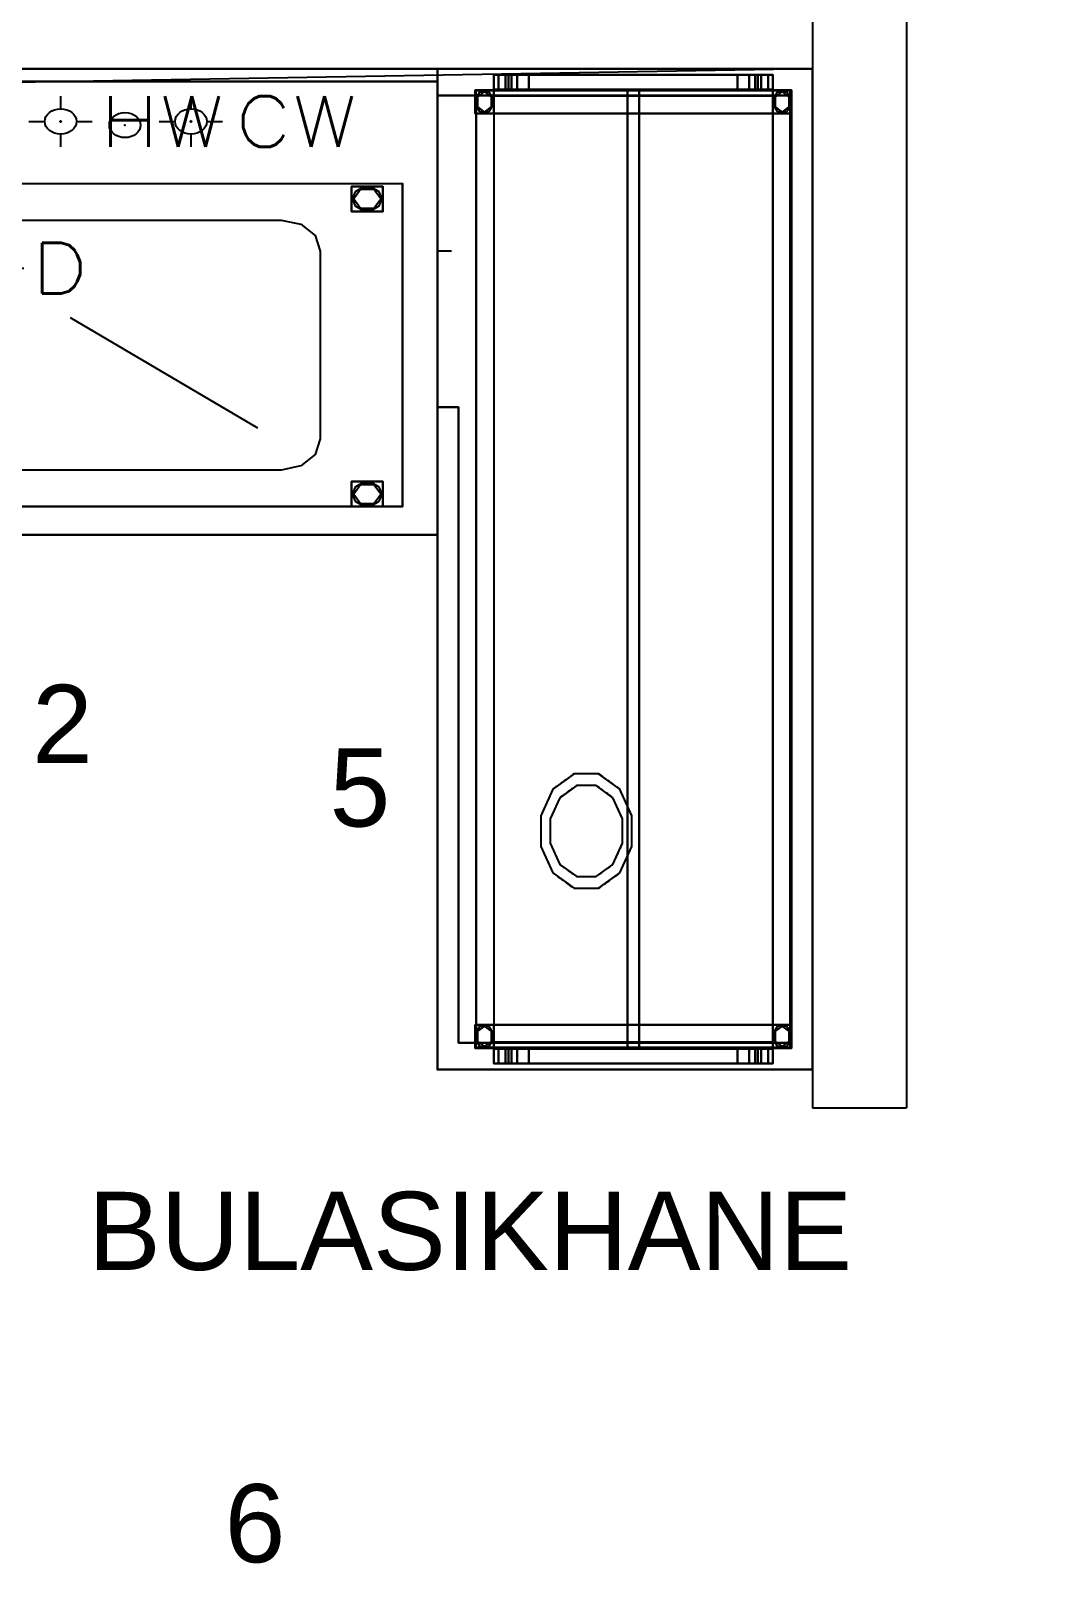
# Model space of a CAD drawing. Header units: millimetres. Extents: x 45 to 25350, y 77 to 5059.
# Drawn here: x 21883.4 to 22046.1, y 3737.3 to 3986.7 of the extents above; entities that cross this region are included whole.
import ezdxf
from ezdxf.enums import TextEntityAlignment as Align

# ---------------------------------------------------------------- set-up
doc = ezdxf.new("R2010")
doc.units = ezdxf.units.MM
doc.header["$LTSCALE"] = 5
doc.linetypes.add('NASCOSTA', pattern=[0.375, 0.25, -0.125])
for name, color, linetype in [('200-EquipBlack-3d', 250, 'Continuous'), ('200-EquipBorder-2d', 9, 'Continuous'), ('200-EquipID-2d', 7, 'Continuous'), ('200-EquipInternal-2d', 252, 'Continuous'), ('200-EquipSteel-3d', 9, 'Continuous'), ('250-Cwater-2d', 160, 'Continuous'), ('250-Drain-2D', 140, 'Continuous'), ('250-Hwater-2d', 200, 'Continuous'), ('HG-001 Duvar', 6, 'Continuous')]:
    doc.layers.add(name, color=color, linetype=linetype)
doc.layers.add('200-InsPoint-3D', color=3, linetype='Continuous', plot=False)
doc.styles.add('ARIAL', font='ARIALUNI.TTF', dxfattribs={"height": 1})
doc.styles.add('ROMANS', font='micross.ttf')
doc.styles.add('SIMPLEX', font='simplex')

# ---------------------------------------------------------------- blocks, each defined once
blk = doc.blocks.new('BHST1708R')
at = {"layer": '200-EquipBlack-3d'}
for points, elevation in [([(1268.9, -385.2), (1223.8, -411.3), (1197.7, -456.4), (1197.7, -508.6), (1223.8, -553.7), (1268.9, -579.8), (1321.1, -579.8), (1366.2, -553.7), (1392.3, -508.6), (1392.3, -456.4), (1366.2, -411.3), (1321.1, -385.2)], 875), ([(1274.3, -405.2), (1238.4, -425.9), (1217.7, -461.8), (1217.7, -503.2), (1238.4, -539.1), (1274.3, -559.8), (1315.7, -559.8), (1351.6, -539.1), (1372.3, -503.2), (1372.3, -461.8), (1351.6, -425.9), (1315.7, -405.2)], 835)]:
    blk.add_lwpolyline(points, close=True, dxfattribs=dict(at, elevation=elevation))
at = {"layer": '200-EquipBlack-3d', "invisible_edges": 15}
for points in [[(1268.9, -385.2, 895), (1223.8, -411.3, 895), (1238.4, -425.9, 895), (1274.3, -405.2, 895)], [(1315.7, -405.2, 895), (1321.1, -385.2, 895), (1268.9, -385.2, 895), (1274.3, -405.2, 895)], [(1351.6, -425.9, 895), (1366.2, -411.3, 895), (1321.1, -385.2, 895), (1315.7, -405.2, 895)], [(1238.4, -425.9, 895), (1223.8, -411.3, 895), (1197.7, -456.4, 895), (1217.7, -461.8, 895)], [(1372.3, -461.8, 895), (1392.3, -456.4, 895), (1366.2, -411.3, 895), (1351.6, -425.9, 895)], [(1217.7, -461.8, 895), (1197.7, -456.4, 895), (1197.7, -508.6, 895), (1217.7, -503.2, 895)], [(1372.3, -503.2, 895), (1392.3, -508.6, 895), (1392.3, -456.4, 895), (1372.3, -461.8, 895)], [(1217.7, -503.2, 895), (1197.7, -508.6, 895), (1223.8, -553.7, 895), (1238.4, -539.1, 895)], [(1366.2, -553.7, 895), (1392.3, -508.6, 895), (1372.3, -503.2, 895), (1351.6, -539.1, 895)], [(1238.4, -539.1, 895), (1223.8, -553.7, 895), (1268.9, -579.8, 895), (1274.3, -559.8, 895)], [(1321.1, -579.8, 895), (1366.2, -553.7, 895), (1351.6, -539.1, 895), (1315.7, -559.8, 895)], [(1268.9, -579.8, 895), (1321.1, -579.8, 895), (1315.7, -559.8, 895), (1274.3, -559.8, 895)]]:
    blk.add_3dface(points, dxfattribs=at)
at = {"layer": '200-EquipBorder-2d'}
blk.add_lwpolyline([(0, -800), (1700, -800), (1700, 0), (0, 0)], close=True, dxfattribs=at)
at = {"layer": '200-EquipInternal-2d'}
for p, q in [((45, -45), (45, -800)), ((10, -85), (1690, -85)), ((10, -85), (10, -680)), ((1690, -85), (1690, -680)), ((45, -370), (1655, -370)), ((45, -395), (1655, -395)), ((10, -680), (1690, -680)), ((45, -717.5), (1655, -717.5)), ((575, -755), (575, -800)), ((310, -770), (310, -800))]:
    blk.add_line(p, q, dxfattribs=at)
blk.add_lwpolyline([(45, -45), (1655, -45), (1655, -755), (575, -755)], dxfattribs=at)
at = {"layer": '200-EquipInternal-2d', "linetype": 'NASCOSTA'}
for points in [[(1268.9, -385.2), (1223.8, -411.3), (1197.7, -456.4), (1197.7, -508.6), (1223.8, -553.7), (1268.9, -579.8), (1321.1, -579.8), (1366.2, -553.7), (1392.3, -508.6), (1392.3, -456.4), (1366.2, -411.3), (1321.1, -385.2)], [(1274.3, -405.2), (1238.4, -425.9), (1217.7, -461.8), (1217.7, -503.2), (1238.4, -539.1), (1274.3, -559.8), (1315.7, -559.8), (1351.6, -539.1), (1372.3, -503.2), (1372.3, -461.8), (1351.6, -425.9), (1315.7, -405.2)]]:
    blk.add_lwpolyline(points, close=True, dxfattribs=at)
at = {"layer": '200-EquipSteel-3d'}
for p, q in [((0, 0, 850), (1700, 0, 850)), ((45, -45, 875), (1655, -45, 875)), ((575, -755, 875), (1655, -755, 875))]:
    blk.add_line(p, q, dxfattribs=at)
at = {"layer": '200-EquipSteel-3d', "elevation": 20}
for points in [[(50.1, -46.8), (40.5, -53.8), (36.9, -65), (40.5, -76.2), (50.1, -83.2), (61.9, -83.2), (71.5, -76.2), (75.1, -65), (71.5, -53.8), (61.9, -46.8)], [(1638.1, -46.8), (1628.5, -53.8), (1624.9, -65), (1628.5, -76.2), (1638.1, -83.2), (1649.9, -83.2), (1659.5, -76.2), (1663.1, -65), (1659.5, -53.8), (1649.9, -46.8)], [(50.1, -681.8), (40.5, -688.8), (36.9, -700), (40.5, -711.2), (50.1, -718.2), (61.9, -718.2), (71.5, -711.2), (75.1, -700), (71.5, -688.8), (61.9, -681.8)], [(1638.1, -681.8), (1628.5, -688.8), (1624.9, -700), (1628.5, -711.2), (1638.1, -718.2), (1649.9, -718.2), (1659.5, -711.2), (1663.1, -700), (1659.5, -688.8), (1649.9, -681.8)]]:
    blk.add_lwpolyline(points, close=True, dxfattribs=at)
at = {"layer": '200-EquipSteel-3d'}
for points in [[(47.3, -50), (38.7, -65), (47.3, -80), (64.7, -80), (73.3, -65), (64.7, -50)], [(1635.3, -50), (1626.7, -65), (1635.3, -80), (1652.7, -80), (1661.3, -65), (1652.7, -50)], [(47.3, -685), (38.7, -700), (47.3, -715), (64.7, -715), (73.3, -700), (64.7, -685)], [(1635.3, -685), (1626.7, -700), (1635.3, -715), (1652.7, -715), (1661.3, -700), (1652.7, -685)]]:
    blk.add_lwpolyline(points, close=True, dxfattribs=at)
at = {"layer": '200-EquipSteel-3d', "elevation": 1510}
for points in [[(35, -85), (35, -110), (10, -110), (10, -85)], [(1665, -85), (1665, -110), (1690, -110), (1690, -85)], [(35, -680), (35, -655), (10, -655), (10, -680)], [(1665, -680), (1665, -655), (1690, -655), (1690, -680)]]:
    blk.add_lwpolyline(points, dxfattribs=at)
at = {"layer": '200-EquipSteel-3d'}
for points, invisible_edges in [([(45, -45, 910), (1655, -45, 910), (1700, 0, 910), (0, 0, 910)], 10), ([(0, -800, 910), (0, -800, 850), (0, 0, 850), (0, 0, 910)], 4), ([(0, -800, 910), (0, 0, 910), (45, -45, 910), (45, -800, 910)], 15), ([(1700, -800, 910), (1700, 0, 910), (1655, -45, 910), (1655, -755, 910)], 15), ([(1700, -800, 910), (1700, -800, 850), (1700, 0, 850), (1700, 0, 910)], 4), ([(1197.7, -45, 875), (45, -45, 875), (45, -755, 875), (1197.7, -755, 875)], 15), ([(1392.3, -45, 875), (1197.7, -45, 875), (1197.7, -385.2, 875), (1392.3, -385.2, 875)], 15), ([(1655, -755, 875), (1655, -45, 875), (1392.3, -45, 875), (1392.3, -755, 875)], 15), ([(1197.7, -385.2, 875), (1197.7, -456.4, 875), (1223.8, -411.3, 875), (1268.9, -385.2, 875)], 15), ([(1392.3, -385.2, 875), (1392.3, -456.4, 875), (1366.2, -411.3, 875), (1321.1, -385.2, 875)], 15), ([(1197.7, -579.8, 875), (1197.7, -508.6, 875), (1223.8, -553.7, 875), (1268.9, -579.8, 875)], 15), ([(1392.3, -579.8, 875), (1392.3, -508.6, 875), (1366.2, -553.7, 875), (1321.1, -579.8, 875)], 15), ([(1392.3, -755, 875), (1392.3, -579.8, 875), (1197.7, -579.8, 875), (1197.7, -755, 875)], 15), ([(45, -755, 875), (45, -800, 875), (575, -800, 875), (575, -755, 875)], 15), ([(575, -800, 910), (1700, -800, 910), (1655, -755, 910), (575, -755, 910)], 2), ([(45, -800, 850), (45, -800, 910), (0, -800, 910), (0, -800, 850)], 1), ([(45, -800, 875), (45, -800, 850), (575, -800, 850), (575, -800, 875)], 5), ([(575, -800, 850), (1700, -800, 850), (1700, -800, 910), (575, -800, 910)], 8)]:
    blk.add_3dface(points, dxfattribs=dict(at, invisible_edges=invisible_edges))
for points in [[(37, -85, 1445), (37, -47.5, 1470), (37, -717.5, 1470), (37, -680, 1445)], [(37, -47.5, 1470), (37, -85, 1445), (1663, -85, 1445), (1663, -47.5, 1470)], [(45, -45, 910), (45, -45, 875), (45, -800, 875), (45, -800, 910)], [(1655, -45, 910), (1655, -45, 875), (1655, -755, 875), (1655, -755, 910)], [(1663, -85, 1445), (1663, -47.5, 1470), (1663, -717.5, 1470), (1663, -680, 1445)], [(10, -110, 1510), (10, -116.7, 1535), (10, -95, 1547.5), (10, -85, 1510)], [(10, -85, 1510), (35, -85, 1510), (35, -95, 1547.5), (10, -95, 1547.5)], [(10, -95, 1547.5), (35, -95, 1547.5), (35, -122.5, 1575), (10, -122.5, 1575)], [(10, -116.7, 1535), (10, -135, 1553.3), (10, -122.5, 1575), (10, -95, 1547.5)], [(35, -85, 1510), (35, -110, 1510), (35, -116.7, 1535), (35, -95, 1547.5)], [(35, -95, 1547.5), (35, -116.7, 1535), (35, -135, 1553.3), (35, -122.5, 1575)], [(37, -85, 1445), (37, -680, 1445), (1663, -680, 1445), (1663, -85, 1445)], [(1690, -85, 1510), (1665, -85, 1510), (1665, -95, 1547.5), (1690, -95, 1547.5)], [(1665, -85, 1510), (1665, -110, 1510), (1665, -116.7, 1535), (1665, -95, 1547.5)], [(1665, -95, 1547.5), (1665, -116.7, 1535), (1665, -135, 1553.3), (1665, -122.5, 1575)], [(1690, -95, 1547.5), (1665, -95, 1547.5), (1665, -122.5, 1575), (1690, -122.5, 1575)], [(1690, -110, 1510), (1690, -116.7, 1535), (1690, -95, 1547.5), (1690, -85, 1510)], [(1690, -116.7, 1535), (1690, -135, 1553.3), (1690, -122.5, 1575), (1690, -95, 1547.5)], [(35, -110, 1510), (35, -116.7, 1535), (10, -116.7, 1535), (10, -110, 1510)], [(35, -116.7, 1535), (35, -135, 1553.3), (10, -135, 1553.3), (10, -116.7, 1535)], [(10, -122.5, 1575), (35, -122.5, 1575), (35, -160, 1585), (10, -160, 1585)], [(10, -135, 1553.3), (10, -160, 1560), (10, -160, 1585), (10, -122.5, 1575)], [(35, -122.5, 1575), (35, -135, 1553.3), (35, -160, 1560), (35, -160, 1585)], [(1665, -110, 1510), (1665, -116.7, 1535), (1690, -116.7, 1535), (1690, -110, 1510)], [(1665, -116.7, 1535), (1665, -135, 1553.3), (1690, -135, 1553.3), (1690, -116.7, 1535)], [(1665, -122.5, 1575), (1665, -135, 1553.3), (1665, -160, 1560), (1665, -160, 1585)], [(1690, -122.5, 1575), (1665, -122.5, 1575), (1665, -160, 1585), (1690, -160, 1585)], [(1690, -135, 1553.3), (1690, -160, 1560), (1690, -160, 1585), (1690, -122.5, 1575)], [(35, -135, 1553.3), (35, -160, 1560), (10, -160, 1560), (10, -135, 1553.3)], [(1665, -135, 1553.3), (1665, -160, 1560), (1690, -160, 1560), (1690, -135, 1553.3)], [(35, -630, 1553.3), (35, -605, 1560), (10, -605, 1560), (10, -630, 1553.3)], [(10, -630, 1553.3), (10, -605, 1560), (10, -605, 1585), (10, -642.5, 1575)], [(10, -642.5, 1575), (35, -642.5, 1575), (35, -605, 1585), (10, -605, 1585)], [(35, -642.5, 1575), (35, -630, 1553.3), (35, -605, 1560), (35, -605, 1585)], [(1690, -642.5, 1575), (1665, -642.5, 1575), (1665, -605, 1585), (1690, -605, 1585)], [(1665, -642.5, 1575), (1665, -630, 1553.3), (1665, -605, 1560), (1665, -605, 1585)], [(1665, -630, 1553.3), (1665, -605, 1560), (1690, -605, 1560), (1690, -630, 1553.3)], [(1690, -630, 1553.3), (1690, -605, 1560), (1690, -605, 1585), (1690, -642.5, 1575)], [(35, -648.3, 1535), (35, -630, 1553.3), (10, -630, 1553.3), (10, -648.3, 1535)], [(10, -648.3, 1535), (10, -630, 1553.3), (10, -642.5, 1575), (10, -670, 1547.5)], [(35, -670, 1547.5), (35, -648.3, 1535), (35, -630, 1553.3), (35, -642.5, 1575)], [(1665, -670, 1547.5), (1665, -648.3, 1535), (1665, -630, 1553.3), (1665, -642.5, 1575)], [(1665, -648.3, 1535), (1665, -630, 1553.3), (1690, -630, 1553.3), (1690, -648.3, 1535)], [(1690, -648.3, 1535), (1690, -630, 1553.3), (1690, -642.5, 1575), (1690, -670, 1547.5)], [(10, -670, 1547.5), (35, -670, 1547.5), (35, -642.5, 1575), (10, -642.5, 1575)], [(10, -655, 1510), (10, -648.3, 1535), (10, -670, 1547.5), (10, -680, 1510)], [(35, -655, 1510), (35, -648.3, 1535), (10, -648.3, 1535), (10, -655, 1510)], [(35, -680, 1510), (35, -655, 1510), (35, -648.3, 1535), (35, -670, 1547.5)], [(1690, -670, 1547.5), (1665, -670, 1547.5), (1665, -642.5, 1575), (1690, -642.5, 1575)], [(1665, -655, 1510), (1665, -648.3, 1535), (1690, -648.3, 1535), (1690, -655, 1510)], [(1665, -680, 1510), (1665, -655, 1510), (1665, -648.3, 1535), (1665, -670, 1547.5)], [(1690, -655, 1510), (1690, -648.3, 1535), (1690, -670, 1547.5), (1690, -680, 1510)], [(10, -680, 1510), (35, -680, 1510), (35, -670, 1547.5), (10, -670, 1547.5)], [(37, -717.5, 1470), (37, -680, 1445), (1663, -680, 1445), (1663, -717.5, 1470)], [(1690, -680, 1510), (1665, -680, 1510), (1665, -670, 1547.5), (1690, -670, 1547.5)], [(575, -755, 910), (575, -755, 875), (575, -800, 875), (575, -800, 910)]]:
    blk.add_3dface(points, dxfattribs=at)
at = {"layer": '200-InsPoint-3D'}
for p in [(0, 0), (1700, 0), (0, -800), (310, -800.1), (1700, -800)]:
    blk.add_point(p, dxfattribs=at)
at = {"layer": '200-InsPoint-3D', "flags": 9}
blk.add_attdef('DISTANG', (0, 0), '', height=1, dxfattribs=at)
at = {"layer": '200-EquipSteel-3d'}
mesh = blk.add_polymesh((6, 3), dxfattribs=at)
for k, corner in enumerate([(76, -85, 850), (76, -85, 80), (76, -85, 80), (36, -85, 850), (36, -85, 80), (36, -85, 80), (36, -45, 850), (36, -45, 80), (36, -85, 80), (76, -45, 850), (76, -45, 80), (76, -85, 80), (76, -45, 850), (76, -45, 850), (76, -85, 850), (36, -45, 850), (36, -45, 850), (36, -85, 850)]):
    mesh.set_mesh_vertex(divmod(k, 3), corner)
mesh = blk.add_polymesh((6, 3), dxfattribs=at)
for k, corner in enumerate([(1624, -85, 310), (1624, -85, 270), (1624, -85, 270), (76, -85, 310), (76, -85, 270), (76, -85, 270), (76, -45, 310), (76, -45, 270), (76, -85, 270), (1624, -45, 310), (1624, -45, 270), (1624, -85, 270), (1624, -45, 310), (1624, -45, 310), (1624, -85, 310), (76, -45, 310), (76, -45, 310), (76, -85, 310)]):
    mesh.set_mesh_vertex(divmod(k, 3), corner)
mesh = blk.add_polymesh((6, 3), dxfattribs=at)
for k, corner in enumerate([(1664, -85, 850), (1664, -85, 80), (1664, -85, 80), (1624, -85, 850), (1624, -85, 80), (1624, -85, 80), (1624, -45, 850), (1624, -45, 80), (1624, -85, 80), (1664, -45, 850), (1664, -45, 80), (1664, -85, 80), (1664, -45, 850), (1664, -45, 850), (1664, -85, 850), (1624, -45, 850), (1624, -45, 850), (1624, -85, 850)]):
    mesh.set_mesh_vertex(divmod(k, 3), corner)
mesh = blk.add_polymesh((6, 3), dxfattribs=at)
for k, corner in enumerate([(35, -85, 1510), (35, -85, 910), (35, -85, 910), (10, -85, 1510), (10, -85, 910), (10, -85, 910), (10, -110, 1510), (10, -110, 910), (10, -85, 910), (35, -110, 1510), (35, -110, 910), (35, -85, 910), (35, -110, 1510), (35, -110, 1510), (35, -85, 1510), (10, -110, 1510), (10, -110, 1510), (10, -85, 1510)]):
    mesh.set_mesh_vertex(divmod(k, 3), corner)
mesh = blk.add_polymesh((6, 3), dxfattribs=at)
for k, corner in enumerate([(35, -85, 850), (35, -85, 647), (35, -85, 647), (10, -85, 850), (10, -85, 647), (10, -85, 647), (10, -110, 850), (10, -110, 647), (10, -85, 647), (35, -110, 850), (35, -110, 647), (35, -85, 647), (35, -110, 850), (35, -110, 850), (35, -85, 850), (10, -110, 850), (10, -110, 850), (10, -85, 850)]):
    mesh.set_mesh_vertex(divmod(k, 3), corner)
mesh = blk.add_polymesh((6, 3), dxfattribs=at)
for k, corner in enumerate([(35, -85, 850), (35, -85, 647), (35, -85, 647), (10, -85, 850), (10, -85, 647), (10, -85, 647), (10, -110, 850), (10, -110, 647), (10, -85, 647), (35, -110, 850), (35, -110, 647), (35, -85, 647), (35, -110, 850), (35, -110, 850), (35, -85, 850), (10, -110, 850), (10, -110, 850), (10, -85, 850)]):
    mesh.set_mesh_vertex(divmod(k, 3), corner)
mesh = blk.add_polymesh((6, 3), dxfattribs=at)
for k, corner in enumerate([(36, -85, 870), (36, -85, 645), (36, -85, 645), (36, -680, 870), (36, -680, 645), (36, -680, 645), (46, -680, 870), (46, -680, 645), (36, -680, 645), (46, -85, 870), (46, -85, 645), (36, -85, 645), (46, -85, 870), (46, -85, 870), (36, -85, 870), (46, -680, 870), (46, -680, 870), (36, -680, 870)]):
    mesh.set_mesh_vertex(divmod(k, 3), corner)
mesh = blk.add_polymesh((6, 3), dxfattribs=at)
for k, corner in enumerate([(36, -680, 310), (36, -680, 270), (36, -680, 270), (36, -85, 310), (36, -85, 270), (36, -85, 270), (76, -85, 310), (76, -85, 270), (36, -85, 270), (76, -680, 310), (76, -680, 270), (36, -680, 270), (76, -680, 310), (76, -680, 310), (36, -680, 310), (76, -85, 310), (76, -85, 310), (36, -85, 310)]):
    mesh.set_mesh_vertex(divmod(k, 3), corner)
mesh = blk.add_polymesh((6, 3), dxfattribs=at)
for k, corner in enumerate([(1624, -680, 310), (1624, -680, 270), (1624, -680, 270), (1624, -85, 310), (1624, -85, 270), (1624, -85, 270), (1664, -85, 310), (1664, -85, 270), (1624, -85, 270), (1664, -680, 310), (1664, -680, 270), (1624, -680, 270), (1664, -680, 310), (1664, -680, 310), (1624, -680, 310), (1664, -85, 310), (1664, -85, 310), (1624, -85, 310)]):
    mesh.set_mesh_vertex(divmod(k, 3), corner)
mesh = blk.add_polymesh((6, 3), dxfattribs=at)
for k, corner in enumerate([(1664, -85, 870), (1664, -85, 645), (1664, -85, 645), (1664, -680, 870), (1664, -680, 645), (1664, -680, 645), (1654, -680, 870), (1654, -680, 645), (1664, -680, 645), (1654, -85, 870), (1654, -85, 645), (1664, -85, 645), (1654, -85, 870), (1654, -85, 870), (1664, -85, 870), (1654, -680, 870), (1654, -680, 870), (1664, -680, 870)]):
    mesh.set_mesh_vertex(divmod(k, 3), corner)
mesh = blk.add_polymesh((6, 3), dxfattribs=at)
for k, corner in enumerate([(1665, -85, 1510), (1665, -85, 910), (1665, -85, 910), (1690, -85, 1510), (1690, -85, 910), (1690, -85, 910), (1690, -110, 1510), (1690, -110, 910), (1690, -85, 910), (1665, -110, 1510), (1665, -110, 910), (1665, -85, 910), (1665, -110, 1510), (1665, -110, 1510), (1665, -85, 1510), (1690, -110, 1510), (1690, -110, 1510), (1690, -85, 1510)]):
    mesh.set_mesh_vertex(divmod(k, 3), corner)
mesh = blk.add_polymesh((6, 3), dxfattribs=at)
for k, corner in enumerate([(1665, -85, 850), (1665, -85, 647), (1665, -85, 647), (1690, -85, 850), (1690, -85, 647), (1690, -85, 647), (1690, -110, 850), (1690, -110, 647), (1690, -85, 647), (1665, -110, 850), (1665, -110, 647), (1665, -85, 647), (1665, -110, 850), (1665, -110, 850), (1665, -85, 850), (1690, -110, 850), (1690, -110, 850), (1690, -85, 850)]):
    mesh.set_mesh_vertex(divmod(k, 3), corner)
mesh = blk.add_polymesh((6, 3), dxfattribs=at)
for k, corner in enumerate([(35, -605, 1560), (35, -160, 1560), (35, -160, 1560), (10, -605, 1560), (10, -160, 1560), (10, -160, 1560), (10, -605, 1585), (10, -160, 1585), (10, -160, 1560), (35, -605, 1585), (35, -160, 1585), (35, -160, 1560), (35, -605, 1585), (35, -605, 1585), (35, -605, 1560), (10, -605, 1585), (10, -605, 1585), (10, -605, 1560)]):
    mesh.set_mesh_vertex(divmod(k, 3), corner)
mesh = blk.add_polymesh((6, 3), dxfattribs=at)
for k, corner in enumerate([(1665, -605, 1560), (1665, -160, 1560), (1665, -160, 1560), (1690, -605, 1560), (1690, -160, 1560), (1690, -160, 1560), (1690, -605, 1585), (1690, -160, 1585), (1690, -160, 1560), (1665, -605, 1585), (1665, -160, 1585), (1665, -160, 1560), (1665, -605, 1585), (1665, -605, 1585), (1665, -605, 1560), (1690, -605, 1585), (1690, -605, 1585), (1690, -605, 1560)]):
    mesh.set_mesh_vertex(divmod(k, 3), corner)
mesh = blk.add_polymesh((6, 3), dxfattribs=at)
for k, corner in enumerate([(1665, -395, 1585), (1665, -395, 1560), (1665, -395, 1560), (35, -395, 1585), (35, -395, 1560), (35, -395, 1560), (35, -370, 1585), (35, -370, 1560), (35, -395, 1560), (1665, -370, 1585), (1665, -370, 1560), (1665, -395, 1560), (1665, -370, 1585), (1665, -370, 1585), (1665, -395, 1585), (35, -370, 1585), (35, -370, 1585), (35, -395, 1585)]):
    mesh.set_mesh_vertex(divmod(k, 3), corner)
mesh = blk.add_polymesh((6, 3), dxfattribs=at)
for k, corner in enumerate([(35, -680, 1510), (35, -680, 910), (35, -680, 910), (10, -680, 1510), (10, -680, 910), (10, -680, 910), (10, -655, 1510), (10, -655, 910), (10, -680, 910), (35, -655, 1510), (35, -655, 910), (35, -680, 910), (35, -655, 1510), (35, -655, 1510), (35, -680, 1510), (10, -655, 1510), (10, -655, 1510), (10, -680, 1510)]):
    mesh.set_mesh_vertex(divmod(k, 3), corner)
mesh = blk.add_polymesh((6, 3), dxfattribs=at)
for k, corner in enumerate([(35, -680, 1510), (35, -680, 910), (35, -680, 910), (10, -680, 1510), (10, -680, 910), (10, -680, 910), (10, -655, 1510), (10, -655, 910), (10, -680, 910), (35, -655, 1510), (35, -655, 910), (35, -680, 910), (35, -655, 1510), (35, -655, 1510), (35, -680, 1510), (10, -655, 1510), (10, -655, 1510), (10, -680, 1510)]):
    mesh.set_mesh_vertex(divmod(k, 3), corner)
mesh = blk.add_polymesh((6, 3), dxfattribs=at)
for k, corner in enumerate([(35, -680, 850), (35, -680, 647), (35, -680, 647), (10, -680, 850), (10, -680, 647), (10, -680, 647), (10, -655, 850), (10, -655, 647), (10, -680, 647), (35, -655, 850), (35, -655, 647), (35, -680, 647), (35, -655, 850), (35, -655, 850), (35, -680, 850), (10, -655, 850), (10, -655, 850), (10, -680, 850)]):
    mesh.set_mesh_vertex(divmod(k, 3), corner)
mesh = blk.add_polymesh((6, 3), dxfattribs=at)
for k, corner in enumerate([(35, -680, 850), (35, -680, 647), (35, -680, 647), (10, -680, 850), (10, -680, 647), (10, -680, 647), (10, -655, 850), (10, -655, 647), (10, -680, 647), (35, -655, 850), (35, -655, 647), (35, -680, 647), (35, -655, 850), (35, -655, 850), (35, -680, 850), (10, -655, 850), (10, -655, 850), (10, -680, 850)]):
    mesh.set_mesh_vertex(divmod(k, 3), corner)
mesh = blk.add_polymesh((6, 3), dxfattribs=at)
for k, corner in enumerate([(1665, -680, 1510), (1665, -680, 910), (1665, -680, 910), (1690, -680, 1510), (1690, -680, 910), (1690, -680, 910), (1690, -655, 1510), (1690, -655, 910), (1690, -680, 910), (1665, -655, 1510), (1665, -655, 910), (1665, -680, 910), (1665, -655, 1510), (1665, -655, 1510), (1665, -680, 1510), (1690, -655, 1510), (1690, -655, 1510), (1690, -680, 1510)]):
    mesh.set_mesh_vertex(divmod(k, 3), corner)
mesh = blk.add_polymesh((6, 3), dxfattribs=at)
for k, corner in enumerate([(1665, -680, 1510), (1665, -680, 910), (1665, -680, 910), (1690, -680, 1510), (1690, -680, 910), (1690, -680, 910), (1690, -655, 1510), (1690, -655, 910), (1690, -680, 910), (1665, -655, 1510), (1665, -655, 910), (1665, -680, 910), (1665, -655, 1510), (1665, -655, 1510), (1665, -680, 1510), (1690, -655, 1510), (1690, -655, 1510), (1690, -680, 1510)]):
    mesh.set_mesh_vertex(divmod(k, 3), corner)
mesh = blk.add_polymesh((6, 3), dxfattribs=at)
for k, corner in enumerate([(1665, -680, 850), (1665, -680, 647), (1665, -680, 647), (1690, -680, 850), (1690, -680, 647), (1690, -680, 647), (1690, -655, 850), (1690, -655, 647), (1690, -680, 647), (1665, -655, 850), (1665, -655, 647), (1665, -680, 647), (1665, -655, 850), (1665, -655, 850), (1665, -680, 850), (1690, -655, 850), (1690, -655, 850), (1690, -680, 850)]):
    mesh.set_mesh_vertex(divmod(k, 3), corner)
mesh = blk.add_polymesh((6, 3), dxfattribs=at)
for k, corner in enumerate([(76, -720, 850), (76, -720, 80), (76, -720, 80), (36, -720, 850), (36, -720, 80), (36, -720, 80), (36, -680, 850), (36, -680, 80), (36, -720, 80), (76, -680, 850), (76, -680, 80), (76, -720, 80), (76, -680, 850), (76, -680, 850), (76, -720, 850), (36, -680, 850), (36, -680, 850), (36, -720, 850)]):
    mesh.set_mesh_vertex(divmod(k, 3), corner)
mesh = blk.add_polymesh((6, 3), dxfattribs=at)
for k, corner in enumerate([(1664, -720, 850), (1664, -720, 80), (1664, -720, 80), (1624, -720, 850), (1624, -720, 80), (1624, -720, 80), (1624, -680, 850), (1624, -680, 80), (1624, -720, 80), (1664, -680, 850), (1664, -680, 80), (1664, -720, 80), (1664, -680, 850), (1664, -680, 850), (1664, -720, 850), (1624, -680, 850), (1624, -680, 850), (1624, -720, 850)]):
    mesh.set_mesh_vertex(divmod(k, 3), corner)
blk = doc.blocks.new('attrib')
at = {"layer": '200-EquipID-2d', "style": 'ARIAL'}
blk.add_attdef('POS', text='', height=2.5, dxfattribs=at).set_placement((0, 0, -1), align=Align.MIDDLE)
at = {"layer": '200-EquipID-2d', "style": 'ROMANS', "flags": 1}
for tag, p in [('ZONA', (0, -4.905, -2)), ('EQUIPMENTDATA', (0, -7.89, -2)), ('LONGDESCR', (0, -11.302, -2)), ('EQUIPMENTCONN', (0, -14.714, -2)), ('ACCESSORYDATA', (0, -18.552, -2)), ('ACCESSORYCONN', (0, -21.857, -2))]:
    blk.add_attdef(tag, text='', height=2.5, dxfattribs=at).set_placement(p, align=Align.CENTER)
blk = doc.blocks.new('DCON')
at = {"layer": '250-Drain-2D'}
for p, q in [((0, 40.6), (0, 20.3)), ((-40.6, 0), (-20.3, 0)), ((20.3, 0), (40.6, 0)), ((0, -20.3), (0, -40.6))]:
    blk.add_line(p, q, dxfattribs=at)
for radius in [20.3, 1]:
    blk.add_circle((0, 0), radius, dxfattribs=at)
blk.add_point((0, 0), dxfattribs=at)
at = {"layer": '250-Drain-2D', "style": 'SIMPLEX', "flags": 8}
blk.add_attdef('D', (50, -40.6), '', height=81, dxfattribs=at)
blk = doc.blocks.new('HCON')
at = {"layer": '250-Hwater-2d'}
for p, q in [((0, 40.6), (0, 20.3)), ((-40.6, 0), (-20.3, 0)), ((20.3, 0), (40.6, 0)), ((0, -20.3), (0, -40.6))]:
    blk.add_line(p, q, dxfattribs=at)
for radius in [20.3, 1]:
    blk.add_circle((0, 0), radius, dxfattribs=at)
blk.add_point((0, 0), dxfattribs=at)
at = {"layer": '250-Hwater-2d', "style": 'SIMPLEX', "flags": 8}
blk.add_attdef('HW', (50, -40.6), '', height=81, dxfattribs=at)
blk = doc.blocks.new('CCON')
at = {"layer": '250-Cwater-2d'}
for p, q in [((0, 40.6), (0, 20.3)), ((-40.6, 0), (-20.3, 0)), ((20.3, 0), (40.6, 0)), ((0, -20.3), (0, -40.6))]:
    blk.add_line(p, q, dxfattribs=at)
for radius in [20.3, 1]:
    blk.add_circle((0, 0), radius, dxfattribs=at)
blk.add_point((0, 0), dxfattribs=at)
at = {"layer": '250-Cwater-2d', "style": 'SIMPLEX', "flags": 8}
blk.add_attdef('CW', (56.5, -40.6), '', height=81, dxfattribs=at)
blk = doc.blocks.new('BHHPTB08R')
at = {"layer": '200-EquipBorder-2d'}
for points in [[(0, -300), (800, -300), (800, 445), (0, 445)], [(150, -146.7), (150, 153.3), (156.7, 178.3), (175, 196.6), (200, 203.3), (600, 203.3), (625, 196.6), (643.3, 178.3), (650, 153.3), (650, -146.7), (643.3, -171.7), (625, -190), (600, -196.7), (200, -196.7), (175, -190), (156.7, -171.7)]]:
    blk.add_lwpolyline(points, close=True, dxfattribs=at)
at = {"layer": '200-EquipInternal-2d'}
for p, q in [((0, 425), (800, 425)), ((570, -129.6), (330.4, 46.9)), ((30, 0), (0, 0))]:
    blk.add_line(p, q, dxfattribs=at)
blk.add_lwpolyline([(0, 261.6), (755, 261.6), (755, -255), (0, -255)], dxfattribs=at)
for centre in [(400, 355.1), (230, 123.3)]:
    blk.add_circle(centre, 20, dxfattribs=at)
blk.add_point((800, 445), dxfattribs=at)
at = {"layer": '200-EquipSteel-3d'}
for p, q in [((0, 261.6, 875), (755, 261.6, 875)), ((0, -255, 875), (755, -255, 875))]:
    blk.add_line(p, q, dxfattribs=at)
for points, elevation in [([(704.1, 255.2), (694.5, 248.2), (690.9, 237), (694.5, 225.8), (704.1, 218.8), (715.9, 218.8), (725.5, 225.8), (729.1, 237), (725.5, 248.2), (715.9, 255.2)], 20), ([(150, -146.7), (150, 153.3), (156.7, 178.3), (175, 196.6), (200, 203.3), (600, 203.3), (625, 196.6), (643.3, 178.3), (650, 153.3), (650, -146.7), (643.3, -171.7), (625, -190), (600, -196.7), (200, -196.7), (175, -190), (156.7, -171.7)], 575), ([(704.1, -216.8), (694.5, -223.8), (690.9, -235), (694.5, -246.2), (704.1, -253.2), (715.9, -253.2), (725.5, -246.2), (729.1, -235), (725.5, -223.8), (715.9, -216.8)], 20)]:
    blk.add_lwpolyline(points, close=True, dxfattribs=dict(at, elevation=elevation))
for points in [[(701.3, 252), (692.7, 237), (701.3, 222), (718.7, 222), (727.3, 237), (718.7, 252)], [(701.3, -220), (692.7, -235), (701.3, -250), (718.7, -250), (727.3, -235), (718.7, -220)]]:
    blk.add_lwpolyline(points, close=True, dxfattribs=at)
for points, invisible_edges in [([(0, 261.6, 875), (0, 261.6, 910), (0, 425, 910), (0, 445, 850)], 12), ([(0, 445, 850), (0, -300, 850), (0, -255, 875), (0, 261.6, 875)], 10), ([(0, 425, 910), (0, 425, 1170), (0, 445, 1170), (0, 445, 850)], 8), ([(800, -300, 910), (800, -300, 850), (800, 445, 850), (800, 425, 910)], 4), ([(800, 445, 850), (800, 445, 1170), (800, 425, 1170), (800, 425, 910)], 8), ([(0, 261.6, 910), (755, 261.6, 910), (800, 425, 910), (0, 425, 910)], 2), ([(800, -300, 910), (800, 425, 910), (755, 261.6, 910), (755, -255, 910)], 15), ([(150, -255, 875), (150, 261.6, 875), (0, 261.6, 875), (0, -255, 875)], 15), ([(650, 261.6, 875), (150, 261.6, 875), (200, 203.3, 875), (600, 203.3, 875)], 15), ([(150, 153.3, 875), (156.7, 178.3, 875), (165.8, 187.5, 875), (150, 261.6, 875)], 15), ([(165.8, 187.5, 875), (175, 196.6, 875), (200, 203.3, 875), (150, 261.6, 875)], 15), ([(634.2, 187.5, 875), (625, 196.6, 875), (600, 203.3, 875), (650, 261.6, 875)], 15), ([(650, 153.3, 875), (643.3, 178.3, 875), (634.2, 187.5, 875), (650, 261.6, 875)], 15), ([(755, -255, 875), (755, 261.6, 875), (650, 261.6, 875), (650, -255, 875)], 15), ([(150, -196.7, 575), (650, -196.7, 575), (650, 203.3, 575), (150, 203.3, 575)], 15), ([(150, -146.7, 875), (156.7, -171.7, 875), (165.8, -180.9, 875), (150, -255, 875)], 15), ([(650, -146.7, 875), (643.3, -171.7, 875), (634.2, -180.9, 875), (650, -255, 875)], 15), ([(165.8, -180.9, 875), (175, -190, 875), (200, -196.7, 875), (150, -255, 875)], 15), ([(650, -255, 875), (150, -255, 875), (200, -196.7, 875), (600, -196.7, 875)], 15), ([(634.2, -180.9, 875), (625, -190, 875), (600, -196.7, 875), (650, -255, 875)], 15), ([(0, -300, 910), (800, -300, 910), (755, -255, 910), (0, -255, 910)], 2), ([(0, -300, 850), (0, -300, 910), (0, -255, 910), (0, -255, 875)], 8)]:
    blk.add_3dface(points, dxfattribs=dict(at, invisible_edges=invisible_edges))
for points in [[(800, 445, 850), (800, 445, 1170), (0, 445, 1170), (0, 445, 850)], [(0, 425, 1170), (800, 425, 1170), (800, 445, 1170), (0, 445, 1170)], [(800, 425, 910), (800, 425, 1170), (0, 425, 1170), (0, 425, 910)], [(755, 261.6, 910), (755, 261.6, 875), (755, -255, 875), (755, -255, 910)], [(800, -300, 850), (800, -300, 910), (0, -300, 910), (0, -300, 850)]]:
    blk.add_3dface(points, dxfattribs=at)
at = {"layer": '200-InsPoint-3D'}
for p in [(0, 445), (400, 355.1), (0, -300), (800, -300)]:
    blk.add_point(p, dxfattribs=at)
at = {"layer": '250-Cwater-2d'}
blk.add_blockref('CCON', (484.4, 360.9), dxfattribs=at).add_auto_attribs({'CW': 'CW'})
at = {"layer": '250-Drain-2D'}
blk.add_blockref('DCON', (230, 126.5), dxfattribs=at).add_auto_attribs({'D': 'D'})
at = {"layer": '250-Hwater-2d'}
blk.add_blockref('HCON', (317.6, 360.9), dxfattribs=at).add_auto_attribs({'HW': 'HW'})
at = {"layer": '200-InsPoint-3D'}
blk.add_attdef('DISTANG', (0, 0), '', height=1, dxfattribs=at)
at = {"layer": '200-EquipSteel-3d'}
mesh = blk.add_polymesh((6, 3), dxfattribs=at)
for k, corner in enumerate([(730, 217, 850), (730, 217, 80), (730, 217, 80), (690, 217, 850), (690, 217, 80), (690, 217, 80), (690, 257, 850), (690, 257, 80), (690, 217, 80), (730, 257, 850), (730, 257, 80), (730, 217, 80), (730, 257, 850), (730, 257, 850), (730, 217, 850), (690, 257, 850), (690, 257, 850), (690, 217, 850)]):
    mesh.set_mesh_vertex(divmod(k, 3), corner)
mesh = blk.add_polymesh((6, 3), dxfattribs=at)
for k, corner in enumerate([(730, -255, 850), (730, -255, 80), (730, -255, 80), (690, -255, 850), (690, -255, 80), (690, -255, 80), (690, -215, 850), (690, -215, 80), (690, -255, 80), (730, -215, 850), (730, -215, 80), (730, -255, 80), (730, -215, 850), (730, -215, 850), (730, -255, 850), (690, -215, 850), (690, -215, 850), (690, -255, 850)]):
    mesh.set_mesh_vertex(divmod(k, 3), corner)

msp = doc.modelspace()

# ---------------------------------------------------------------- hatches: boundary and pattern name
at = {"ltscale": 0.5}
h = msp.add_hatch(dxfattribs=at)
h.set_pattern_fill('ANSI31', color=251, scale=30)
h.set_pattern_definition([(45, (24280.266, 18410.9967), (-2.6516504, 2.6516504), [])])
h.paths.add_polyline_path([(21763.42, 4094.47), (22023.38, 4098.96), (22023.02, 4119.96), (21730.1, 4114.9), (21721.79, 4595.08, -0.130845), (22999.27, 4233.91, -0.490921), (22999.35, 4233.95, -0.006684), (23000.2, 4268.19, 0.132238), (21691.26, 4625.37), (21711.96, 3429.14), (22159.11, 3170.98), (22174.11, 3196.96), (22030.23, 3280.02), (22097.77, 3397), (22270.98, 3297), (22270.99, 3297.02), (22281.98, 3316.05), (22090.58, 3426.55), (22020.06, 3425.33), (21775.09, 3421.1, -0.000011), (21771.02, 3655.54), (22030.98, 3660.03), (22030.62, 3681.03), (21770.66, 3676.54, -0.000019)])

# ---------------------------------------------------------------- linework, layer by layer
msp.add_line((22008.42, 3980.71), (21765.46, 3976.51), dxfattribs=at)
at = {"layer": 'HG-001 Duvar', "ltscale": 0.5}
for p, q in [((22008.42, 4098.96), (22008.42, 3814.57)), ((22023.42, 4098.96), (22023.42, 3814.57)), ((22008.42, 3814.57), (22023.42, 3814.57))]:
    msp.add_line(p, q, dxfattribs=at)

# ---------------------------------------------------------------- block references
ref = msp.add_blockref('BHHPTB08R', (21848.42, 3936.21), dxfattribs=dict(xscale=0.1250000000000284, yscale=0.09999999999999432, zscale=0.1))
ref.add_attrib('DISTANG', '640.3124237432839^I5.387129922608243', (21848.42, 3936.21), dxfattribs={"layer": '200-InsPoint-3D', "height": 0.1})
at = {"xscale": 0.09411764705060598, "yscale": 0.0750000000012473, "zscale": 0.1, "rotation": 270}
msp.add_blockref('BHST1708R', (22008.42, 3980.71), dxfattribs=at)
at = {"layer": '200-EquipID-2d'}
ref = msp.add_blockref('attrib', (21888.42, 3876.06), dxfattribs=dict(at, xscale=5, yscale=5, zscale=5))
ref.add_attrib('POS', '2', dxfattribs={"color": 7, "height": 12.5, "style": 'ARIAL'}).set_placement((21888.42, 3876.06, -5), align=Align.MIDDLE)
ref = msp.add_blockref('attrib', (21936.01, 3865.71), dxfattribs=dict(at, xscale=5, yscale=5, zscale=5))
ref.add_attrib('POS', '5', dxfattribs={"color": 1, "height": 12.5, "style": 'ARIAL'}).set_placement((21936.01, 3865.71, -5), align=Align.MIDDLE)
ref = msp.add_blockref('attrib', (21919.22, 3748.14), dxfattribs=dict(at, xscale=5, yscale=5, zscale=5))
ref.add_attrib('POS', '6', dxfattribs={"color": 7, "height": 12.5, "style": 'ARIAL'}).set_placement((21919.22, 3748.14, -5), align=Align.MIDDLE)

# ---------------------------------------------------------------- texts
at = {"layer": '200-EquipID-2d', "color": 51, "insert": (21892.49, 3801.14), "char_height": 12.5, "width": 137.5, "attachment_point": 1, "style": 'ROMANS'}
msp.add_mtext('BULASIKHANE', dxfattribs=at)

doc.saveas('drawing.dxf')
